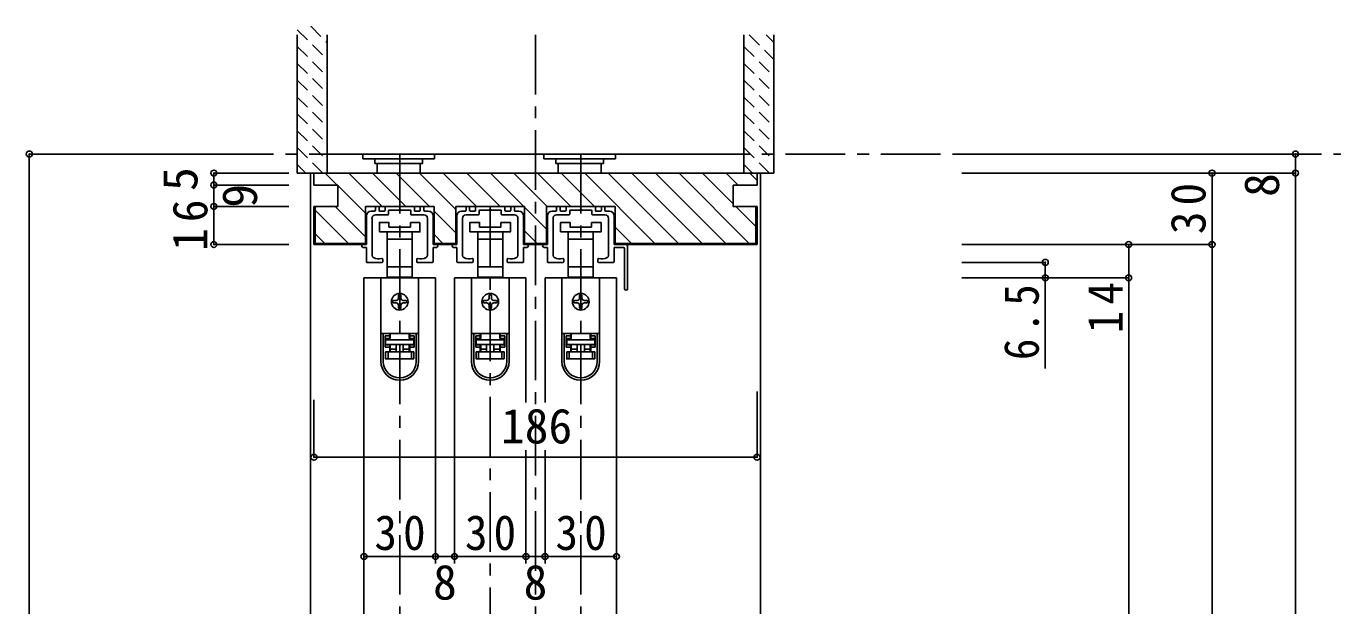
# Model space of a CAD drawing. Units: millimetres at full size, sheet at 1:5; some dimension numbers follow another scale. Extents: x -973 to 977, y -701 to 696.
# Drawn here: x -585 to -33, y -242 to 1 of the extents above; entities that cross this region are included whole.
import ezdxf
from ezdxf.enums import TextEntityAlignment as Align

# ---------------------------------------------------------------- set-up
doc = ezdxf.new("R2010")
doc.units = ezdxf.units.MM
doc.header["$LTSCALE"] = 5
doc.header["$PDMODE"] = 32
doc.header["$PDSIZE"] = 2.5
doc.linetypes.add('CHAIN1', pattern=[8, 5, -1, 1, -1])
doc.linetypes.add('DASHED1', pattern=[1.8, 1.2, -0.6])
for name, color, linetype in [('0-0_補助線', 3, 'Continuous'), ('0-1_通り芯', 4, 'CHAIN1'), ('0-2_柱', 7, 'Continuous'), ('0-3_仕上げ', 2, 'Continuous'), ('0-4_枠', 3, 'Continuous'), ('0-6_扉', 6, 'Continuous'), ('0-7_金物', 7, 'Continuous'), ('0-B_寸法', 7, 'Continuous'), ('0-C_ハッチ', 4, 'DASHED1')]:
    doc.layers.add(name, color=color, linetype=linetype)
doc.styles.add('ＭＳ ゴシック', font='')
doc.styles.get('ＭＳ ゴシック').set_extended_font_data('MS Gothic')

# ---------------------------------------------------------------- blocks, each defined once
blk = doc.blocks.new('下荷重(戸車)')
at = {"layer": '0-7_金物'}
for p, q in [((8.5, 37.107), (4.5, 37.107)), ((5.25, 30.107), (5.25, 33.107)), ((-5.25, 30.107), (0, 30.107)), ((0, 30.107), (5.25, 30.107)), ((5.25, 18.507), (5.25, 30.107)), ((0, 18.507), (-5.25, 18.507)), ((-5.25, 18.507), (-5.25, 14.107)), ((5.25, 18.507), (0, 18.507)), ((5.25, 14.107), (5.25, 18.507)), ((7.9, 13.807), (-7.9, 13.807)), ((-7.9, 13.807), (-7.9, -9.493)), ((-5.25, 14.107), (-4, 14.107)), ((-4, 14.107), (-4, 13.807)), ((4, 14.107), (-4, 14.107)), ((4, 14.107), (5.25, 14.107)), ((4, 13.807), (4, 14.107)), ((7.9, 13.807), (7.9, -9.493)), ((-0.5, 6.307), (-0.5, 5.307)), ((0.5, 5.307), (0.5, 6.307)), ((-1.5, 4.307), (-2.5, 4.307)), ((-2.5, 3.307), (-1.5, 3.307)), ((-0.5, 2.307), (-0.5, 1.307)), ((0.5, 1.307), (0.5, 2.307)), ((2.5, 4.307), (1.5, 4.307)), ((1.5, 3.307), (2.5, 3.307)), ((7.9, -9.493), (-7.9, -9.493)), ((-7.9, -9.493), (-7.9, -9.593)), ((-6.9, -9.593), (-7.9, -9.593)), ((-7.9, -9.593), (-7.9, -21.293)), ((-4.2, -9.593), (-6.9, -9.593)), ((-6.9, -21.293), (-6.9, -9.593)), ((-6.1, -10.593), (-6.1, -15.293)), ((-6.1, -10.593), (-4.2, -10.593)), ((-4.9, -9.593), (-4.9, -9.493)), ((-4.2, -9.593), (-4.2, -10.593)), ((-4, -11.693), (-4, -9.493)), ((4, -9.493), (4, -11.693)), ((6.9, -9.593), (4.2, -9.593)), ((4.2, -10.593), (4.2, -9.593)), ((4.2, -11.593), (4.2, -10.593)), ((4.2, -10.593), (6.1, -10.593)), ((4.9, -9.493), (4.9, -9.593)), ((6.1, -15.293), (6.1, -10.593)), ((6.9, -9.593), (6.9, -21.293)), ((7.9, -9.593), (6.9, -9.593)), ((7.9, -9.493), (7.9, -9.593)), ((7.9, -21.293), (7.9, -9.593)), ((-6.1, -14.293), (-4.2, -14.293)), ((-4.2, -15.293), (-6.1, -15.293)), ((-5.9, -11.693), (-5.9, -12.193)), ((-4, -11.693), (-5.9, -11.693)), ((-5.9, -12.193), (5.9, -12.193)), ((-5.9, -14.193), (-5.9, -12.193)), ((5.9, -14.193), (-5.9, -14.193)), ((-4.2, -14.293), (-4.2, -15.293)), ((-4.2, -15.293), (-4.2, -17.193)), ((-4, -16.193), (-4, -14.193)), ((-1.5, -14.193), (-1.5, -17.193)), ((1.5, -14.193), (1.5, -17.193)), ((1.5, -16.193), (4, -16.193)), ((5.9, -11.693), (4, -11.693)), ((6.1, -11.593), (4.2, -11.593)), ((6.1, -15.293), (4.2, -15.293)), ((4.2, -17.193), (4.2, -15.293)), ((5.9, -12.193), (5.9, -11.693)), ((5.9, -12.193), (5.9, -14.193)), ((-5.9, -17.193), (-4.9, -17.193)), ((-4.9, -17.193), (4.9, -17.193)), ((-4.9, -17.193), (-4.9, -20.193)), ((4.9, -20.193), (-4.9, -20.193)), ((4.9, -17.193), (5.9, -17.193)), ((5.9, -17.193), (5.9, -20.193))]:
    blk.add_line(p, q, dxfattribs=at)
for points in [[(-8.5, 33.107), (0, 33.107), (8.5, 33.107), (8.5, 37.107)], [(4.5, 37.107), (4.5, 35.107), (-4.5, 35.107), (-4.5, 37.107), (-8.5, 37.107), (-8.5, 33.107)], [(-5.25, 33.107), (-5.25, 30.107), (-5.25, 18.507)], [(-4.2, -10.593), (-4.2, -11.593), (-6.1, -11.593)], [(-4, -17.193), (-4, -16.193), (-1.5, -16.193)], [(4, -14.193), (4, -16.193), (4, -17.193)], [(4.2, -15.293), (4.2, -14.293), (6.1, -14.293)], [(-4.9, -20.193), (-5.9, -20.193), (-5.9, -17.193)], [(5.9, -20.193), (4.9, -20.193), (4.9, -17.193)]]:
    blk.add_lwpolyline(points, dxfattribs=at)
blk.add_circle((0, 3.807), 3.5, dxfattribs=at)
for centre, radius, start, end in [((0, 6.307), 0.5, 90, 180), ((0, 6.307), 0.5, 0, 90), ((-2.5, 3.807), 0.5, 90, 180), ((-2.5, 3.807), 0.5, 180, 270), ((-1.5, 5.307), 1, 270, 0), ((-1.5, 2.307), 1, 0, 90), ((0, 1.307), 0.5, 180, 270), ((0, 1.307), 0.5, 270, 0), ((1.5, 5.307), 1, 180, 270), ((1.5, 2.307), 1, 90, 180), ((2.5, 3.807), 0.5, 0, 90), ((2.5, 3.807), 0.5, 270, 0), ((0, -21.293), 7.9, 180, 0), ((0, -21.293), 6.9, 180, 0)]:
    blk.add_arc(centre, radius, start, end, dxfattribs=at)
blk = doc.blocks.new('02')
at = {"layer": '0-B_寸法'}
for p, q in [((-12, 6.623), (-10.45, 6.623)), ((-10.15, 6.923), (-10.15, 8.323)), ((-8.95, 8.623), (-9.85, 8.623)), ((-8.65, 6.923), (-8.65, 8.323)), ((-6.45, 6.623), (-8.35, 6.623)), ((-6.15, 8.323), (-6.15, 6.923)), ((-5.85, 8.623), (5.85, 8.623)), ((-4.65, 5.423), (-4.65, 6.823)), ((-4.35, 7.123), (-0.3, 7.123)), ((0, 7.423), (-0.3, 7.123)), ((0, 7.423), (0.3, 7.123)), ((4.35, 7.123), (0.3, 7.123)), ((4.65, 5.423), (4.65, 6.823)), ((6.15, 8.323), (6.15, 6.923)), ((6.45, 6.623), (8.35, 6.623)), ((8.65, 6.923), (8.65, 8.323)), ((8.95, 8.623), (9.85, 8.623)), ((10.15, 6.923), (10.15, 8.323)), ((12, 6.623), (10.45, 6.623)), ((-14, 4.623), (-14, -7.377)), ((-11.6, -11.949), (-11.6, 3.623)), ((-10.15, 5.123), (-4.95, 5.123)), ((10.15, 5.123), (4.95, 5.123)), ((11.6, -11.949), (11.6, 3.623)), ((14, 4.623), (14, -7.377)), ((-15.4, -7.377), (-14, -7.377)), ((-15.4, -8.577), (-14, -8.577)), ((-14, -14.577), (-14, -8.577)), ((15.4, -7.377), (14, -7.377)), ((15.4, -8.577), (14, -8.577)), ((14, -14.577), (14, -8.577)), ((-13.7, -14.877), (-7.45, -14.877)), ((-7.15, -14.577), (-7.15, -13.502)), ((7.15, -14.577), (7.15, -13.502)), ((13.7, -14.877), (7.45, -14.877))]:
    blk.add_line(p, q, dxfattribs=at)
for centre, radius, start, end in [((-12, 4.623), 2, 90, 180), ((-10.45, 6.923), 0.3, 270, 0), ((-9.85, 8.323), 0.3, 90, 180), ((-8.95, 8.323), 0.3, 0, 90), ((-8.35, 6.923), 0.3, 180, 270), ((-6.45, 6.923), 0.3, 270, 0), ((-5.85, 8.323), 0.3, 90, 180), ((-4.35, 6.823), 0.3, 90, 180), ((4.35, 6.823), 0.3, 0, 90), ((5.85, 8.323), 0.3, 0, 90), ((6.45, 6.923), 0.3, 180, 270), ((8.35, 6.923), 0.3, 270, 0), ((8.95, 8.323), 0.3, 90, 180), ((9.85, 8.323), 0.3, 0, 90), ((10.45, 6.923), 0.3, 180, 270), ((12, 4.623), 2, 0, 90), ((-10.15, 3.623), 1.5, 90, 180), ((-4.95, 5.423), 0.3, 270, 0), ((4.95, 5.423), 0.3, 180, 270), ((10.15, 3.623), 1.5, 0, 90), ((-15.4, -7.977), 0.6, 90, 180), ((-15.4, -7.977), 0.6, 180, 270), ((15.4, -7.977), 0.6, 0, 90), ((15.4, -7.977), 0.6, 270, 0), ((-13.7, -14.577), 0.3, 180, 270), ((-10.6, -11.949), 1, 180, 243.25632), ((-8.8, -8.377), 5, 243.25632, 284.75682), ((-7.45, -13.502), 0.3, 0, 104.75682), ((-7.45, -14.577), 0.3, 270, 0), ((7.45, -13.502), 0.3, 75.24318, 180), ((7.45, -14.577), 0.3, 180, 270), ((8.8, -8.377), 5, 255.24318, 296.74368), ((10.6, -11.949), 1, 296.74368, 0), ((13.7, -14.577), 0.3, 270, 0)]:
    blk.add_arc(centre, radius, start, end, dxfattribs=at)
blk = doc.blocks.new('03')
at = {"layer": '0-B_寸法'}
for p, q in [((-11.079, 7.476), (-9.529, 7.476)), ((-9.229, 7.776), (-9.229, 9.176)), ((-9.229, 5.976), (-4.029, 5.976)), ((-8.029, 9.476), (-8.929, 9.476)), ((-7.729, 7.776), (-7.729, 9.176)), ((-5.529, 7.476), (-7.429, 7.476)), ((-5.229, 9.176), (-5.229, 7.776)), ((-4.929, 9.476), (6.771, 9.476)), ((-3.729, 6.276), (-3.729, 7.676)), ((-3.429, 7.976), (0.621, 7.976)), ((0.921, 8.276), (0.621, 7.976)), ((0.921, 8.276), (1.221, 7.976)), ((5.271, 7.976), (1.221, 7.976)), ((5.571, 6.276), (5.571, 7.676)), ((11.071, 5.976), (5.871, 5.976)), ((7.071, 9.176), (7.071, 7.776)), ((7.371, 7.476), (9.271, 7.476)), ((9.571, 7.776), (9.571, 9.176)), ((9.871, 9.476), (10.771, 9.476)), ((11.071, 7.776), (11.071, 9.176)), ((12.921, 7.476), (11.371, 7.476)), ((-13.079, 5.476), (-13.079, -6.524)), ((-10.679, -11.096), (-10.679, 4.476)), ((12.521, -11.096), (12.521, 4.476)), ((14.921, 5.476), (14.921, -6.524)), ((-18.679, -25.124), (-18.679, -7.024)), ((-18.179, -6.524), (-13.079, -6.524)), ((-17.479, -25.124), (-17.479, -8.224)), ((-16.979, -7.724), (-13.079, -7.724)), ((-13.079, -13.724), (-13.079, -7.724)), ((16.321, -6.524), (14.921, -6.524)), ((16.321, -7.724), (14.921, -7.724)), ((14.921, -13.724), (14.921, -7.724)), ((-12.779, -14.024), (-6.529, -14.024)), ((-6.229, -13.724), (-6.229, -12.649)), ((8.071, -13.724), (8.071, -12.649)), ((14.621, -14.024), (8.371, -14.024))]:
    blk.add_line(p, q, dxfattribs=at)
for centre, radius, start, end in [((-11.079, 5.476), 2, 90, 180), ((-9.229, 4.476), 1.5, 90, 180), ((-9.529, 7.776), 0.3, 270, 0), ((-8.929, 9.176), 0.3, 90, 180), ((-8.029, 9.176), 0.3, 0, 90), ((-7.429, 7.776), 0.3, 180, 270), ((-5.529, 7.776), 0.3, 270, 0), ((-4.929, 9.176), 0.3, 90, 180), ((-4.029, 6.276), 0.3, 270, 0), ((-3.429, 7.676), 0.3, 90, 180), ((5.271, 7.676), 0.3, 0, 90), ((5.871, 6.276), 0.3, 180, 270), ((6.771, 9.176), 0.3, 0, 90), ((7.371, 7.776), 0.3, 180, 270), ((9.271, 7.776), 0.3, 270, 0), ((9.871, 9.176), 0.3, 90, 180), ((10.771, 9.176), 0.3, 0, 90), ((11.371, 7.776), 0.3, 180, 270), ((11.071, 4.476), 1.5, 0, 90), ((12.921, 5.476), 2, 0, 90), ((-18.179, -7.024), 0.5, 90, 180), ((-16.979, -8.224), 0.5, 90, 180), ((16.321, -7.124), 0.6, 0, 90), ((16.321, -7.124), 0.6, 270, 0), ((-12.779, -13.724), 0.3, 180, 270), ((-9.679, -11.096), 1, 180, 243.25632), ((-7.879, -7.524), 5, 243.25632, 284.75682), ((-6.529, -12.649), 0.3, 0, 104.75682), ((-6.529, -13.724), 0.3, 270, 0), ((8.371, -12.649), 0.3, 75.24318, 180), ((8.371, -13.724), 0.3, 180, 270), ((9.721, -7.524), 5, 255.24318, 296.74368), ((11.521, -11.096), 1, 296.74368, 0), ((14.621, -13.724), 0.3, 270, 0), ((-18.079, -25.124), 0.6, 180, 0)]:
    blk.add_arc(centre, radius, start, end, dxfattribs=at)

msp = doc.modelspace()

# ---------------------------------------------------------------- linework, layer by layer
at = {"layer": '0-0_補助線'}
for p, q in [((-413.947, -74.5), (-442.747, -74.5)), ((-442.747, -90.5), (-442.747, -74.5)), ((-375.947, -74.5), (-404.747, -74.5)), ((-404.747, -90.5), (-404.747, -74.5)), ((-375.947, -90.5), (-375.947, -74.5)), ((-337.947, -74.5), (-366.747, -74.5)), ((-366.747, -90.5), (-366.747, -74.5)), ((-337.947, -90.5), (-337.947, -74.5)), ((-404.747, -90), (-413.947, -90)), ((-366.747, -90), (-375.947, -90)), ((-366.747, -90.5), (-375.947, -90.5))]:
    msp.add_line(p, q, dxfattribs=at)
at = {"layer": '0-0_補助線', "color": 6}
for p, q in [((-413.347, -104.5), (-443.347, -104.5)), ((-375.347, -104.5), (-405.347, -104.5)), ((-337.347, -104.5), (-367.347, -104.5))]:
    msp.add_line(p, q, dxfattribs=at)
at = {"layer": '0-0_補助線'}
msp.add_lwpolyline([(-404.747, -90.5), (-413.947, -90.5), (-413.947, -74.5)], dxfattribs=at)
at = {"layer": '0-1_通り芯'}
for p, q in [((-371.347, -2.5), (-371.347, -577.5)), ((-506.347, -52.5), (-33.347, -52.5)), ((-428.347, -52.5), (-428.347, -567.5)), ((-352.347, -52.5), (-352.347, -567.5)), ((-390.347, -74.5), (-390.347, -567.5))]:
    msp.add_line(p, q, dxfattribs=at)
at = {"layer": '0-2_柱'}
msp.add_line((-283.847, -52.5), (-458.847, -52.5), dxfattribs=at)
at = {"layer": '0-3_仕上げ'}
for p, q in [((-471.347, -2.5), (-471.347, -60.5)), ((-458.847, -2.5), (-458.847, -60.5)), ((-283.847, -2.5), (-283.847, -60.5)), ((-271.347, -2.5), (-271.347, -60.5)), ((-471.347, -60.5), (-458.847, -60.5)), ((-283.847, -60.5), (-271.347, -60.5))]:
    msp.add_line(p, q, dxfattribs=at)
at = {"layer": '0-4_枠', "color": 4}
for p, q in [((-464.347, -60.5), (-465.847, -60.5)), ((-465.847, -316), (-465.847, -60.5)), ((-278.347, -60.5), (-276.847, -60.5)), ((-276.847, -316), (-276.847, -60.5))]:
    msp.add_line(p, q, dxfattribs=at)
at = {"layer": '0-4_枠'}
for p, q in [((-464.347, -60.5), (-278.347, -60.5)), ((-464.347, -65.5), (-464.347, -60.5)), ((-278.347, -60.5), (-278.347, -65.5)), ((-464.347, -65.5), (-454.347, -65.5)), ((-454.347, -65.5), (-454.347, -74.5)), ((-288.347, -65.5), (-288.347, -74.5)), ((-278.347, -65.5), (-288.347, -65.5)), ((-464.347, -74.5), (-464.347, -90.5)), ((-454.347, -74.5), (-464.347, -74.5)), ((-463.847, -74.5), (-463.847, -90)), ((-288.347, -74.5), (-278.347, -74.5)), ((-278.847, -74.5), (-278.847, -90)), ((-278.347, -74.5), (-278.347, -90.5)), ((-464.347, -90.5), (-442.747, -90.5)), ((-463.847, -90), (-442.747, -90)), ((-278.847, -90), (-337.947, -90)), ((-278.347, -90.5), (-337.947, -90.5))]:
    msp.add_line(p, q, dxfattribs=at)
at = {"layer": '0-6_扉'}
for p, q in [((-443.347, -104.5), (-443.347, -316)), ((-413.347, -104.5), (-413.347, -224.5)), ((-405.347, -104.5), (-405.347, -224.5)), ((-375.347, -104.5), (-375.347, -156.804)), ((-367.347, -104.5), (-367.347, -156.804)), ((-337.347, -104.5), (-337.347, -316)), ((-375.347, -176.804), (-375.347, -224.5)), ((-367.347, -176.804), (-367.347, -224.5))]:
    msp.add_line(p, q, dxfattribs=at)
at = {"layer": '0-7_金物'}
for p, q in [((-443.805, -52.5), (-443.805, -54.5)), ((-413.805, -54.5), (-443.805, -54.5)), ((-438.805, -54.5), (-438.805, -56.5)), ((-413.805, -52.5), (-413.805, -54.5)), ((-367.805, -52.5), (-367.805, -54.5)), ((-337.805, -54.5), (-367.805, -54.5)), ((-362.805, -54.5), (-362.805, -56.5)), ((-337.805, -52.5), (-337.805, -54.5)), ((-437.805, -60.5), (-437.805, -56.5)), ((-419.805, -56.5), (-419.805, -60.5)), ((-361.805, -60.5), (-361.805, -56.5)), ((-343.805, -56.5), (-343.805, -60.5))]:
    msp.add_line(p, q, dxfattribs=at)
for points in [[(-418.805, -54.5), (-418.805, -56.5), (-438.805, -56.5)], [(-342.805, -54.5), (-342.805, -56.5), (-362.805, -56.5)]]:
    msp.add_lwpolyline(points, dxfattribs=at)
at = {"layer": '0-B_寸法', "color": 4}
for p, q in [((-583.847, -52.5), (-506.347, -52.5)), ((-583.847, -52.5), (-583.847, -567.5)), ((-52.347, -52.5), (-192.347, -52.5)), ((-52.347, -52.5), (-52.347, -60.5)), ((-506.347, -60.5), (-474.847, -60.5)), ((-506.347, -60.5), (-506.347, -65.5)), ((-52.347, -60.5), (-192.347, -60.5)), ((-87.347, -552.5), (-87.347, -60.5)), ((-52.347, -60.5), (-52.347, -567.5)), ((-506.347, -65.5), (-474.847, -65.5)), ((-506.347, -65.5), (-506.347, -74.5)), ((-506.347, -74.5), (-474.847, -74.5)), ((-506.347, -74.5), (-506.347, -90.5)), ((-506.347, -90.5), (-474.847, -90.5)), ((-87.347, -90.5), (-192.347, -90.5)), ((-122.347, -90.5), (-122.347, -547.5)), ((-157.347, -98), (-192.347, -98)), ((-157.347, -98), (-157.347, -142.494)), ((-122.347, -104.5), (-192.347, -104.5)), ((-278.347, -179.804), (-278.347, -152.246)), ((-464.347, -179.804), (-464.347, -155.746)), ((-278.347, -179.804), (-464.347, -179.804)), ((-413.347, -221.5), (-443.347, -221.5)), ((-405.347, -221.5), (-413.347, -221.5)), ((-375.347, -221.5), (-405.347, -221.5)), ((-367.347, -221.5), (-375.347, -221.5)), ((-337.347, -221.5), (-367.347, -221.5))]:
    msp.add_line(p, q, dxfattribs=at)
at = {"layer": '0-B_寸法'}
for p in [(-583.847, -52.5), (-52.347, -52.5), (-506.347, -60.5), (-87.347, -60.5), (-52.347, -60.5), (-506.347, -65.5), (-506.347, -74.5), (-506.347, -90.5), (-122.347, -90.5), (-87.347, -90.5), (-157.347, -98), (-157.347, -104.5), (-122.347, -104.5), (-464.347, -179.804), (-278.347, -179.804), (-443.347, -221.5), (-413.347, -221.5), (-405.347, -221.5), (-375.347, -221.5), (-367.347, -221.5), (-337.347, -221.5)]:
    msp.add_point(p, dxfattribs=at)
at = {"layer": '0-C_ハッチ'}
for p, q in [((-465.709, 1.151), (-458.847, -5.711)), ((-471.347, -0.282), (-458.847, -12.782)), ((-281.629, -2.5), (-271.347, -12.782)), ((-274.558, -2.5), (-271.347, -5.711)), ((-471.347, -7.353), (-458.847, -19.853)), ((-283.847, -7.353), (-271.347, -19.853)), ((-471.347, -14.424), (-458.847, -26.924)), ((-283.847, -14.424), (-271.347, -26.924)), ((-471.347, -21.495), (-458.847, -33.995)), ((-283.847, -21.495), (-271.347, -33.995)), ((-471.347, -28.566), (-458.847, -41.066)), ((-283.847, -28.566), (-271.347, -41.066)), ((-471.347, -35.637), (-458.847, -48.137)), ((-283.847, -35.637), (-271.347, -48.137)), ((-471.347, -42.709), (-458.847, -55.209)), ((-283.847, -42.709), (-271.347, -55.209)), ((-471.347, -49.78), (-460.627, -60.5)), ((-283.847, -49.78), (-273.127, -60.5)), ((-471.347, -56.851), (-467.698, -60.5)), ((-283.847, -56.851), (-280.198, -60.5))]:
    msp.add_line(p, q, dxfattribs=at)
at = {"layer": '0-C_ハッチ', "linetype": 'Continuous'}
for p, q in [((-454.599, -65.5), (-459.599, -60.5)), ((-435.699, -74.5), (-449.699, -60.5)), ((-425.8, -74.5), (-439.8, -60.5)), ((-415.9, -74.5), (-429.9, -60.5)), ((-404.746, -75.755), (-420.001, -60.5)), ((-396.101, -74.5), (-410.101, -60.5)), ((-386.202, -74.5), (-400.202, -60.5)), ((-376.302, -74.5), (-390.302, -60.5)), ((-366.403, -74.5), (-380.403, -60.5)), ((-356.503, -74.5), (-370.503, -60.5)), ((-346.604, -74.5), (-360.604, -60.5)), ((-321.204, -90), (-350.704, -60.5)), ((-311.305, -90), (-340.805, -60.5)), ((-301.405, -90), (-330.905, -60.5)), ((-291.506, -90), (-321.006, -60.5)), ((-281.606, -90), (-311.106, -60.5)), ((-288.347, -73.36), (-301.207, -60.5)), ((-286.307, -65.5), (-291.307, -60.5)), ((-278.347, -63.561), (-281.408, -60.5)), ((-442.747, -77.352), (-454.347, -65.752)), ((-449.898, -90), (-463.847, -76.051)), ((-442.747, -87.251), (-455.498, -74.5)), ((-404.746, -85.654), (-413.947, -76.453)), ((-366.746, -84.056), (-375.946, -74.856)), ((-278.847, -82.86), (-287.207, -74.5)), ((-459.797, -90), (-463.847, -85.95)), ((-410.3, -90), (-413.947, -86.353)), ((-370.701, -90), (-375.945, -84.756)), ((-331.104, -90), (-337.946, -83.158))]:
    msp.add_line(p, q, dxfattribs=at)

# ---------------------------------------------------------------- block references
at = {"layer": '0-7_金物'}
for name, p in [('02', (-428.347, -83.123)), ('02', (-390.347, -83.123)), ('下荷重(戸車)', (-428.347, -118.307)), ('下荷重(戸車)', (-390.347, -118.307)), ('下荷重(戸車)', (-352.347, -118.307))]:
    msp.add_blockref(name, p, dxfattribs=at)
at = {"layer": '0-7_金物', "xscale": -1}
msp.add_blockref('03', (-351.426, -83.976), dxfattribs=at)

# ---------------------------------------------------------------- texts
at = {"layer": '0-B_寸法', "style": 'ＭＳ ゴシック'}
for s, p in [('5', (-508.847, -68)), ('9', (-483.847, -75)), ('8', (-54.847, -70.5))]:
    msp.add_text(s, height=14.66, rotation=90, dxfattribs=at).set_placement(p, align=Align.BOTTOM_LEFT)
for s, p in [('186', (-385.847, -178.421)), ('8', (-414.347, -244)), ('8', (-376.347, -244))]:
    msp.add_text(s, height=14.66, dxfattribs=at).set_placement(p, align=Align.BOTTOM_LEFT)
at = {"layer": '0-B_寸法', "char_height": 14.66, "attachment_point": 7, "rotation": 90, "style": 'ＭＳ ゴシック'}
for s, insert in [('\\T1.27;\\W0.95;30', (-89.847, -86.125)), ('\\T1.27;\\W0.95;16', (-508.847, -93.125)), ('\\T1.27;\\W0.9;6.5', (-159.847, -139)), ('\\T1.27;\\W0.95;14', (-124.847, -127.75))]:
    msp.add_mtext(s, dxfattribs=dict(at, insert=insert))
at = {"layer": '0-B_寸法', "char_height": 14.66, "attachment_point": 7, "style": 'ＭＳ ゴシック'}
for insert in [(-438.972, -219), (-400.972, -219), (-362.972, -219)]:
    msp.add_mtext('\\T1.27;\\W0.95;30', dxfattribs=dict(at, insert=insert))

doc.saveas('drawing.dxf')
